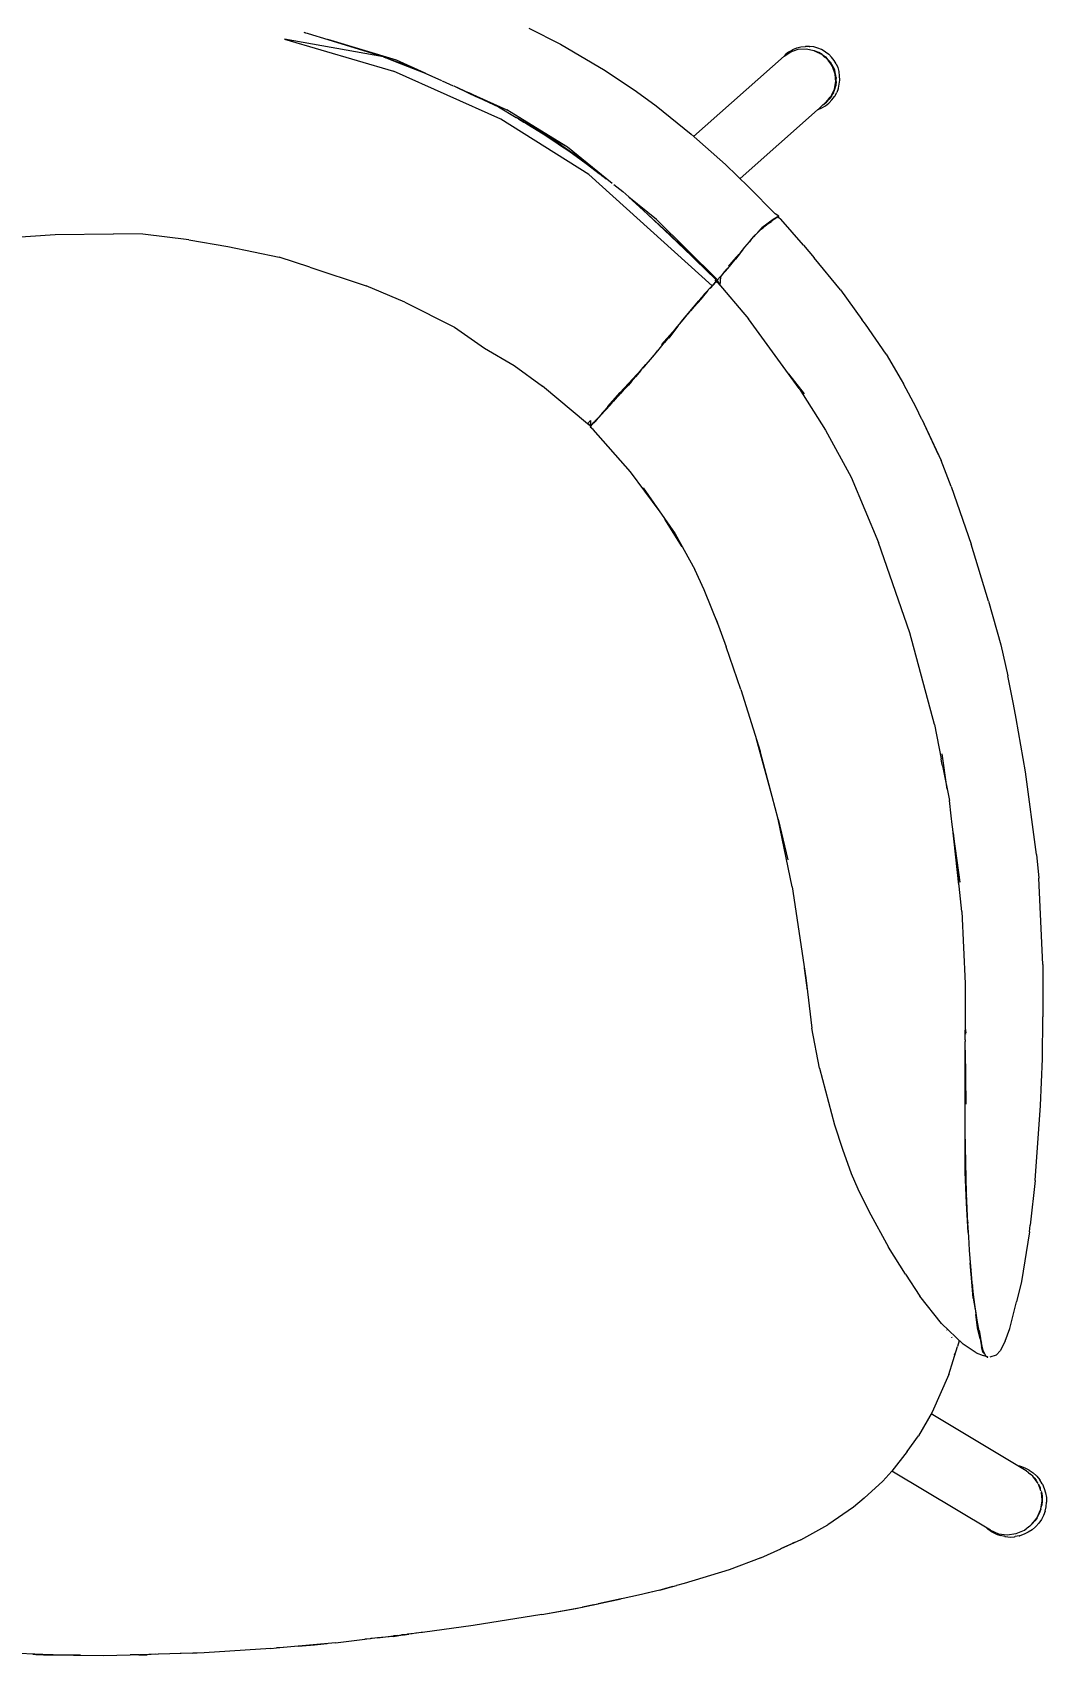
# Model space of a CAD drawing. Header units: millimetres. Extents: x 7998 to 72132, y -12523 to 5591.
# Drawn here: x 64991.9 to 65028.5, y -9556.4 to -9497.7 of the extents above; entities that cross this region are included whole.
import ezdxf
from ezdxf import colors
from ezdxf.entities.mleader import LeaderData, LeaderLine
from ezdxf.math import Vec2, Vec3

# ---------------------------------------------------------------- set-up
doc = ezdxf.new("R2010")
doc.units = ezdxf.units.MM
doc.layers.add('Xray_Furniture Temporary', color=23, linetype='Continuous', lineweight=15)
doc.layers.add('Xray_Text', color=253, linetype='Continuous', lineweight=20)
doc.styles.get("Standard").update_dxf_attribs({"font": 'arial.ttf'})

msp = doc.modelspace()

# ---------------------------------------------------------------- linework, layer by layer
at = {"layer": 'Xray_Furniture Temporary', "lineweight": 0}
for p, q in [((65009.829, -9497.555), (65010.966, -9498.133)), ((65000.994, -9497.947), (65004.935, -9499.11)), ((65004.568, -9498.59), (65000.994, -9497.947)), ((65001.72, -9497.721), (65001.699, -9497.715)), ((65001.746, -9497.725), (65001.72, -9497.721)), ((65001.746, -9497.725), (65001.806, -9497.739)), ((65001.806, -9497.739), (65001.848, -9497.75)), ((65001.848, -9497.75), (65002.554, -9497.969)), ((65005.044, -9498.71), (65002.554, -9497.969)), ((65002.554, -9497.969), (65004.313, -9498.508)), ((65010.966, -9498.133), (65012.588, -9499.085)), ((65003.877, -9498.363), (65004.313, -9498.508)), ((65004.315, -9498.499), (65004.137, -9498.44)), ((65004.313, -9498.508), (65004.375, -9498.531)), ((65004.519, -9498.574), (65004.315, -9498.499)), ((65004.519, -9498.574), (65004.375, -9498.531)), ((65004.568, -9498.59), (65004.531, -9498.579)), ((65004.568, -9498.59), (65004.65, -9498.623)), ((65005.214, -9498.83), (65004.65, -9498.623)), ((65004.693, -9498.638), (65004.992, -9498.758)), ((65004.992, -9498.758), (65005.211, -9498.838)), ((65006.077, -9499.177), (65005.044, -9498.71)), ((65019.052, -9498.561), (65015.781, -9501.471)), ((65019.052, -9498.561), (65019.291, -9498.404)), ((65019.098, -9498.512), (65019.052, -9498.561)), ((65019.215, -9498.42), (65019.098, -9498.512)), ((65019.231, -9498.41), (65019.215, -9498.42)), ((65019.231, -9498.41), (65019.36, -9498.334)), ((65019.291, -9498.404), (65019.564, -9498.316)), ((65019.498, -9498.277), (65019.36, -9498.334)), ((65019.498, -9498.277), (65019.518, -9498.27)), ((65019.518, -9498.27), (65019.662, -9498.231)), ((65019.564, -9498.316), (65019.853, -9498.302)), ((65019.662, -9498.231), (65019.81, -9498.212)), ((65019.81, -9498.212), (65019.831, -9498.212)), ((65019.96, -9498.213), (65019.831, -9498.212)), ((65019.853, -9498.302), (65020.138, -9498.363)), ((65019.96, -9498.213), (65019.979, -9498.213)), ((65020.127, -9498.233), (65019.979, -9498.213)), ((65020.271, -9498.272), (65020.127, -9498.233)), ((65020.138, -9498.363), (65020.172, -9498.38)), ((65020.179, -9498.382), (65020.172, -9498.38)), ((65020.311, -9498.437), (65020.179, -9498.382)), ((65020.179, -9498.382), (65020.401, -9498.495)), ((65020.311, -9498.437), (65020.252, -9498.42)), ((65020.409, -9498.33), (65020.271, -9498.272)), ((65020.306, -9498.447), (65020.311, -9498.437)), ((65020.434, -9498.508), (65020.311, -9498.437)), ((65020.311, -9498.437), (65020.362, -9498.476)), ((65020.401, -9498.495), (65020.416, -9498.508)), ((65020.539, -9498.405), (65020.409, -9498.33)), ((65020.43, -9498.515), (65020.416, -9498.508)), ((65020.43, -9498.515), (65020.434, -9498.508)), ((65020.467, -9498.548), (65020.43, -9498.515)), ((65020.434, -9498.508), (65020.548, -9498.595)), ((65020.482, -9498.566), (65020.467, -9498.548)), ((65020.548, -9498.595), (65020.467, -9498.548)), ((65020.482, -9498.566), (65020.537, -9498.608)), ((65020.548, -9498.595), (65020.537, -9498.608)), ((65020.537, -9498.608), (65020.594, -9498.663)), ((65020.645, -9498.701), (65020.537, -9498.608)), ((65020.539, -9498.405), (65020.547, -9498.41)), ((65020.547, -9498.41), (65020.664, -9498.5)), ((65020.65, -9498.696), (65020.548, -9498.595)), ((65020.548, -9498.595), (65020.606, -9498.668)), ((65020.594, -9498.663), (65020.623, -9498.689)), ((65020.623, -9498.689), (65020.629, -9498.699)), ((65020.638, -9498.707), (65020.725, -9498.818)), ((65020.638, -9498.707), (65020.788, -9498.931)), ((65020.65, -9498.696), (65020.645, -9498.701)), ((65020.725, -9498.818), (65020.645, -9498.701)), ((65020.739, -9498.809), (65020.65, -9498.696)), ((65020.769, -9498.603), (65020.664, -9498.5)), ((65020.739, -9498.809), (65020.673, -9498.743)), ((65020.86, -9498.719), (65020.769, -9498.603)), ((65020.935, -9498.846), (65020.86, -9498.719)), ((65008.817, -9500.848), (65004.935, -9499.11)), ((65005.211, -9498.838), (65006.074, -9499.185)), ((65006.077, -9499.177), (65005.214, -9498.83)), ((65006.074, -9499.185), (65006.671, -9499.445)), ((65006.105, -9499.189), (65006.077, -9499.177)), ((65006.105, -9499.189), (65006.671, -9499.445)), ((65012.588, -9499.085), (65013.714, -9499.845)), ((65020.725, -9498.818), (65020.739, -9498.809)), ((65020.725, -9498.818), (65020.788, -9498.931)), ((65020.805, -9498.936), (65020.725, -9498.818)), ((65020.812, -9498.932), (65020.739, -9498.809)), ((65020.739, -9498.809), (65020.777, -9498.895)), ((65020.788, -9498.931), (65020.886, -9499.206)), ((65020.788, -9498.931), (65020.797, -9498.94)), ((65020.797, -9498.94), (65020.853, -9499.069)), ((65020.805, -9498.936), (65020.812, -9498.932)), ((65020.902, -9499.202), (65020.805, -9498.936)), ((65020.812, -9498.932), (65020.869, -9499.063)), ((65020.869, -9499.063), (65020.822, -9498.982)), ((65020.869, -9499.063), (65020.853, -9499.069)), ((65020.853, -9499.069), (65020.893, -9499.204)), ((65020.909, -9499.201), (65020.869, -9499.063)), ((65020.869, -9499.063), (65020.884, -9499.155)), ((65020.886, -9499.206), (65020.886, -9499.214)), ((65020.886, -9499.214), (65020.911, -9499.495)), ((65020.893, -9499.204), (65020.914, -9499.342)), ((65020.909, -9499.201), (65020.902, -9499.202)), ((65020.914, -9499.342), (65020.902, -9499.202)), ((65020.931, -9499.341), (65020.906, -9499.252)), ((65020.931, -9499.341), (65020.909, -9499.201)), ((65020.914, -9499.342), (65020.931, -9499.341)), ((65020.914, -9499.342), (65020.917, -9499.482)), ((65020.926, -9499.483), (65020.914, -9499.342)), ((65020.931, -9499.341), (65020.922, -9499.434)), ((65020.934, -9499.483), (65020.931, -9499.341)), ((65020.935, -9498.846), (65020.994, -9498.981)), ((65020.994, -9498.981), (65021.035, -9499.122)), ((65021.038, -9499.133), (65021.035, -9499.122)), ((65021.061, -9499.282), (65021.038, -9499.133)), ((65021.065, -9499.431), (65021.061, -9499.282)), ((65006.693, -9499.455), (65007.094, -9499.636)), ((65007.111, -9499.644), (65007.682, -9499.912)), ((65007.111, -9499.644), (65007.654, -9499.889)), ((65007.685, -9499.904), (65007.654, -9499.889)), ((65007.682, -9499.912), (65007.706, -9499.924)), ((65007.685, -9499.904), (65009.026, -9500.509)), ((65007.988, -9500.056), (65007.685, -9499.904)), ((65007.706, -9499.924), (65007.988, -9500.056)), ((65013.714, -9499.845), (65014.425, -9500.368)), ((65020.859, -9499.777), (65020.754, -9500.005)), ((65020.821, -9499.884), (65020.754, -9500.005)), ((65020.762, -9500.01), (65020.821, -9499.884)), ((65020.768, -9500.014), (65020.836, -9499.892)), ((65020.836, -9499.892), (65020.782, -9499.966)), ((65020.821, -9499.884), (65020.879, -9499.758)), ((65020.859, -9499.777), (65020.821, -9499.884)), ((65020.821, -9499.884), (65020.836, -9499.892)), ((65020.836, -9499.892), (65020.887, -9499.761)), ((65020.836, -9499.892), (65020.858, -9499.803)), ((65020.864, -9499.77), (65020.859, -9499.777)), ((65020.911, -9499.495), (65020.864, -9499.77)), ((65020.903, -9499.621), (65020.879, -9499.718)), ((65020.879, -9499.758), (65020.903, -9499.621)), ((65020.887, -9499.761), (65020.879, -9499.758)), ((65020.883, -9500.014), (65020.955, -9499.883)), ((65020.887, -9499.761), (65020.92, -9499.624)), ((65020.92, -9499.624), (65020.888, -9499.709)), ((65020.917, -9499.482), (65020.903, -9499.621)), ((65020.903, -9499.621), (65020.926, -9499.483)), ((65020.92, -9499.624), (65020.903, -9499.621)), ((65020.92, -9499.624), (65020.918, -9499.531)), ((65020.934, -9499.483), (65020.92, -9499.624)), ((65020.926, -9499.483), (65020.934, -9499.483)), ((65021.009, -9499.743), (65020.955, -9499.883)), ((65021.009, -9499.743), (65021.015, -9499.723)), ((65021.015, -9499.723), (65021.049, -9499.579)), ((65021.049, -9499.579), (65021.065, -9499.431)), ((65008.005, -9500.064), (65008.725, -9500.402)), ((65008.725, -9500.402), (65009.366, -9500.79)), ((65011.217, -9501.856), (65009.026, -9500.509)), ((65014.425, -9500.368), (65015.691, -9501.392)), ((65020.26, -9500.504), (65017.461, -9502.994)), ((65020.268, -9500.502), (65020.26, -9500.504)), ((65020.467, -9500.32), (65020.268, -9500.502)), ((65020.405, -9500.444), (65020.268, -9500.502)), ((65020.405, -9500.444), (65020.418, -9500.438)), ((65020.418, -9500.438), (65020.547, -9500.363)), ((65020.467, -9500.32), (65020.479, -9500.313)), ((65020.479, -9500.313), (65020.471, -9500.316)), ((65020.478, -9500.31), (65020.479, -9500.313)), ((65020.479, -9500.313), (65020.589, -9500.227)), ((65020.548, -9500.247), (65020.479, -9500.313)), ((65020.479, -9500.313), (65020.511, -9500.281)), ((65020.547, -9500.363), (65020.665, -9500.27)), ((65020.568, -9500.233), (65020.548, -9500.247)), ((65020.568, -9500.233), (65020.584, -9500.221)), ((65020.584, -9500.221), (65020.615, -9500.183)), ((65020.589, -9500.227), (65020.584, -9500.221)), ((65020.589, -9500.227), (65020.686, -9500.127)), ((65020.686, -9500.127), (65020.615, -9500.183)), ((65020.615, -9500.183), (65020.629, -9500.161)), ((65020.629, -9500.161), (65020.673, -9500.115)), ((65020.665, -9500.27), (65020.679, -9500.259)), ((65020.673, -9500.115), (65020.719, -9500.053)), ((65020.686, -9500.127), (65020.673, -9500.115)), ((65020.679, -9500.259), (65020.783, -9500.151)), ((65020.768, -9500.014), (65020.686, -9500.127)), ((65020.686, -9500.127), (65020.731, -9500.047)), ((65020.736, -9500.034), (65020.719, -9500.053)), ((65020.719, -9500.053), (65020.731, -9500.047)), ((65020.731, -9500.047), (65020.736, -9500.034)), ((65020.741, -9500.023), (65020.736, -9500.034)), ((65020.746, -9500.022), (65020.741, -9500.023)), ((65020.754, -9500.005), (65020.746, -9500.022)), ((65020.746, -9500.022), (65020.762, -9500.01)), ((65020.762, -9500.01), (65020.768, -9500.014)), ((65020.783, -9500.151), (65020.871, -9500.031)), ((65020.871, -9500.031), (65020.883, -9500.014)), ((65011.996, -9502.843), (65008.817, -9500.848)), ((65011.217, -9501.856), (65009.366, -9500.79)), ((65009.448, -9500.838), (65009.644, -9500.958)), ((65009.644, -9500.958), (65009.746, -9501.016)), ((65009.746, -9501.016), (65010.337, -9501.377)), ((65010.341, -9501.37), (65009.82, -9501.052)), ((65010.337, -9501.377), (65010.888, -9501.736)), ((65010.893, -9501.728), (65010.341, -9501.37)), ((65016.931, -9502.484), (65015.691, -9501.392)), ((65010.888, -9501.736), (65010.973, -9501.794)), ((65011.41, -9502.086), (65010.893, -9501.728)), ((65010.973, -9501.794), (65011.107, -9501.882)), ((65011.107, -9501.882), (65011.194, -9501.947)), ((65011.194, -9501.947), (65011.405, -9502.093)), ((65012.842, -9503.177), (65011.217, -9501.856)), ((65012.366, -9502.804), (65011.217, -9501.856)), ((65011.405, -9502.093), (65011.894, -9502.451)), ((65011.899, -9502.444), (65011.41, -9502.086)), ((65011.894, -9502.451), (65012.361, -9502.811)), ((65011.894, -9502.451), (65012.366, -9502.804)), ((65012.366, -9502.804), (65011.899, -9502.444)), ((65016.451, -9506.872), (65011.996, -9502.843)), ((65012.361, -9502.811), (65012.473, -9502.902)), ((65012.475, -9502.893), (65012.366, -9502.804)), ((65017.78, -9503.301), (65016.931, -9502.484)), ((65012.616, -9503.008), (65012.483, -9502.899)), ((65012.483, -9502.899), (65012.62, -9503.003)), ((65012.892, -9503.21), (65013.221, -9503.46)), ((65013.437, -9503.661), (65013.221, -9503.46)), ((65018.73, -9504.266), (65017.78, -9503.301)), ((65014.445, -9504.481), (65013.443, -9503.666)), ((65013.965, -9504.152), (65013.443, -9503.666)), ((65014.122, -9504.291), (65013.965, -9504.152)), ((65014.543, -9504.674), (65014.122, -9504.291)), ((65014.338, -9504.499), (65014.122, -9504.291)), ((65014.338, -9504.499), (65014.537, -9504.681)), ((65016.636, -9506.649), (65014.445, -9504.481)), ((65018.659, -9504.47), (65018.249, -9504.778)), ((65018.472, -9504.618), (65018.411, -9504.664)), ((65018.417, -9504.671), (65018.478, -9504.625)), ((65018.53, -9504.576), (65018.472, -9504.618)), ((65018.478, -9504.625), (65018.536, -9504.583)), ((65018.585, -9504.538), (65018.53, -9504.576)), ((65018.536, -9504.583), (65018.591, -9504.545)), ((65018.637, -9504.505), (65018.585, -9504.538)), ((65018.591, -9504.545), (65018.599, -9504.54)), ((65018.599, -9504.54), (65018.627, -9504.519)), ((65018.683, -9504.475), (65018.627, -9504.519)), ((65018.683, -9504.475), (65018.637, -9504.505)), ((65018.867, -9504.357), (65018.659, -9504.47)), ((65018.724, -9504.451), (65018.683, -9504.475)), ((65018.759, -9504.432), (65018.724, -9504.451)), ((65018.867, -9504.357), (65018.73, -9504.266)), ((65018.784, -9504.419), (65018.759, -9504.432)), ((65018.84, -9504.384), (65018.784, -9504.419)), ((65018.848, -9504.392), (65018.867, -9504.357)), ((65018.848, -9504.392), (65018.931, -9504.467)), ((65019.755, -9505.401), (65018.931, -9504.467)), ((64991.094, -9505.129), (64992.696, -9505.014)), ((64992.696, -9505.014), (64994.805, -9504.999)), ((64995.864, -9505.011), (64994.805, -9504.999)), ((64997.526, -9505.214), (64995.864, -9505.011)), ((64997.526, -9505.214), (64998.942, -9505.448)), ((65014.537, -9504.681), (65014.947, -9505.066)), ((65014.953, -9505.059), (65014.543, -9504.674)), ((65015.716, -9505.806), (65014.947, -9505.066)), ((65015.35, -9505.445), (65014.953, -9505.059)), ((65017.873, -9505.176), (65017.797, -9505.277)), ((65017.797, -9505.277), (65017.875, -9505.186)), ((65017.941, -9505.093), (65017.873, -9505.176)), ((65017.945, -9505.097), (65017.873, -9505.176)), ((65018.017, -9505.02), (65017.941, -9505.093)), ((65018.017, -9505.02), (65017.945, -9505.097)), ((65017.951, -9505.103), (65018.023, -9505.026)), ((65018.023, -9505.026), (65018.093, -9504.956)), ((65018.155, -9504.883), (65018.087, -9504.949)), ((65018.093, -9504.956), (65018.161, -9504.89)), ((65018.249, -9504.778), (65018.155, -9504.883)), ((65018.221, -9504.823), (65018.155, -9504.883)), ((65018.161, -9504.89), (65018.227, -9504.829)), ((65018.285, -9504.766), (65018.221, -9504.823)), ((65018.227, -9504.829), (65018.291, -9504.773)), ((65018.348, -9504.714), (65018.285, -9504.766)), ((65018.291, -9504.773), (65018.354, -9504.72)), ((65018.411, -9504.664), (65018.348, -9504.714)), ((65018.354, -9504.72), (65018.417, -9504.671)), ((64998.942, -9505.448), (65000.801, -9505.839)), ((65015.716, -9505.806), (65015.35, -9505.445)), ((65015.85, -9505.938), (65015.716, -9505.806)), ((65017.368, -9505.793), (65017.203, -9505.975)), ((65017.368, -9505.793), (65017.285, -9505.898)), ((65017.459, -9505.692), (65017.291, -9505.905)), ((65017.408, -9505.742), (65017.368, -9505.793)), ((65017.408, -9505.742), (65017.413, -9505.736)), ((65017.545, -9505.584), (65017.413, -9505.736)), ((65017.459, -9505.692), (65017.545, -9505.584)), ((65017.545, -9505.584), (65017.63, -9505.477)), ((65017.63, -9505.477), (65017.715, -9505.374)), ((65017.715, -9505.374), (65017.797, -9505.277)), ((65019.755, -9505.401), (65020.139, -9505.857)), ((65001.905, -9506.195), (65000.801, -9505.839)), ((65001.905, -9506.195), (65003.942, -9506.879)), ((65016.579, -9506.641), (65015.85, -9505.938)), ((65016.843, -9506.45), (65016.891, -9506.394)), ((65016.852, -9506.427), (65016.997, -9506.255)), ((65016.891, -9506.394), (65016.944, -9506.332)), ((65016.944, -9506.332), (65017.003, -9506.262)), ((65017.061, -9506.178), (65016.997, -9506.255)), ((65017.003, -9506.262), (65017.067, -9506.185)), ((65017.2, -9505.978), (65017.046, -9506.153)), ((65017.13, -9506.093), (65017.061, -9506.178)), ((65017.067, -9506.185), (65017.136, -9506.099)), ((65017.136, -9506.099), (65017.204, -9506.015)), ((65017.197, -9506.009), (65017.204, -9506.015)), ((65017.2, -9505.978), (65017.212, -9505.99)), ((65017.206, -9505.999), (65017.201, -9506.004)), ((65017.201, -9506.004), (65017.207, -9506.01)), ((65017.203, -9505.975), (65017.212, -9505.99)), ((65017.212, -9505.99), (65017.206, -9505.999)), ((65017.207, -9506.01), (65017.211, -9506.014)), ((65017.211, -9506.005), (65017.222, -9506)), ((65017.285, -9505.898), (65017.212, -9505.99)), ((65017.212, -9505.99), (65017.218, -9505.996)), ((65017.218, -9505.996), (65017.225, -9505.996)), ((65017.225, -9505.996), (65017.291, -9505.905)), ((65021.088, -9507.014), (65020.139, -9505.857)), ((65005.338, -9507.463), (65003.942, -9506.879)), ((65016.451, -9506.872), (65016.168, -9507.181)), ((65016.379, -9506.966), (65016.371, -9506.959)), ((65016.379, -9506.966), (65016.502, -9506.844)), ((65016.566, -9506.736), (65016.451, -9506.872)), ((65016.502, -9506.844), (65016.578, -9506.756)), ((65016.562, -9506.678), (65016.575, -9506.697)), ((65016.578, -9506.68), (65016.562, -9506.678)), ((65016.57, -9506.736), (65016.566, -9506.736)), ((65016.57, -9506.736), (65016.574, -9506.733)), ((65016.578, -9506.756), (65016.57, -9506.736)), ((65016.574, -9506.733), (65016.598, -9506.74)), ((65016.575, -9506.697), (65016.578, -9506.68)), ((65016.575, -9506.697), (65016.577, -9506.728)), ((65016.622, -9506.715), (65016.577, -9506.728)), ((65016.578, -9506.68), (65016.579, -9506.641)), ((65016.598, -9506.74), (65016.578, -9506.756)), ((65016.622, -9506.715), (65016.598, -9506.74)), ((65016.636, -9506.649), (65016.609, -9506.684)), ((65016.609, -9506.684), (65016.639, -9506.653)), ((65016.613, -9506.688), (65016.627, -9506.678)), ((65016.723, -9506.833), (65016.613, -9506.688)), ((65016.622, -9506.715), (65017.77, -9508.069)), ((65016.627, -9506.678), (65016.723, -9506.833)), ((65016.639, -9506.653), (65016.636, -9506.649)), ((65016.639, -9506.653), (65016.852, -9506.427)), ((65016.743, -9506.857), (65016.77, -9506.548)), ((65016.77, -9506.548), (65016.843, -9506.45)), ((65005.338, -9507.463), (65007.132, -9508.369)), ((65015.326, -9508.181), (65015.969, -9507.412)), ((65016.054, -9507.358), (65015.667, -9507.782)), ((65015.818, -9507.604), (65016.053, -9507.328)), ((65016.046, -9507.322), (65015.969, -9507.412)), ((65016.101, -9507.255), (65016.046, -9507.322)), ((65016.053, -9507.328), (65016.149, -9507.216)), ((65016.054, -9507.358), (65016.304, -9507.042)), ((65016.054, -9507.358), (65016.232, -9507.122)), ((65016.142, -9507.21), (65016.101, -9507.255)), ((65016.168, -9507.181), (65016.142, -9507.21)), ((65016.149, -9507.216), (65016.232, -9507.122)), ((65016.232, -9507.122), (65016.304, -9507.042)), ((65021.088, -9507.014), (65021.866, -9508.09)), ((65015.262, -9508.273), (65015.405, -9508.1)), ((65015.405, -9508.1), (65015.547, -9507.928)), ((65015.547, -9507.928), (65015.593, -9507.873)), ((65015.593, -9507.873), (65015.667, -9507.782)), ((65015.805, -9507.62), (65015.667, -9507.782)), ((65015.805, -9507.62), (65015.818, -9507.604)), ((65019.603, -9510.593), (65017.77, -9508.069)), ((65021.997, -9508.265), (65021.866, -9508.09)), ((65007.132, -9508.369), (65008.216, -9509.125)), ((65014.978, -9508.605), (65014.599, -9509.07)), ((65014.624, -9508.999), (65015.114, -9508.438)), ((65014.624, -9508.999), (65014.978, -9508.605)), ((65014.984, -9508.612), (65014.73, -9508.924)), ((65015.216, -9508.336), (65014.884, -9508.762)), ((65015.114, -9508.438), (65014.978, -9508.605)), ((65014.984, -9508.612), (65015.121, -9508.445)), ((65015.12, -9508.428), (65015.114, -9508.438)), ((65015.256, -9508.267), (65015.12, -9508.428)), ((65015.121, -9508.445), (65015.216, -9508.336)), ((65015.216, -9508.336), (65015.262, -9508.273)), ((65015.326, -9508.181), (65015.256, -9508.267)), ((65022.74, -9509.348), (65021.997, -9508.265)), ((65008.216, -9509.125), (65009.289, -9509.758)), ((65014.474, -9509.223), (65014.344, -9509.38)), ((65014.367, -9509.367), (65014.48, -9509.229)), ((65014.57, -9509.106), (65014.474, -9509.223)), ((65014.48, -9509.229), (65014.534, -9509.163)), ((65014.534, -9509.163), (65014.73, -9508.924)), ((65014.598, -9509.076), (65014.57, -9509.106)), ((65014.599, -9509.07), (65014.598, -9509.076)), ((65022.74, -9509.348), (65023.284, -9510.273)), ((65009.289, -9509.758), (65010.322, -9510.504)), ((65013.879, -9509.914), (65013.131, -9510.735)), ((65013.874, -9509.93), (65013.867, -9509.937)), ((65013.895, -9509.906), (65013.874, -9509.93)), ((65013.879, -9509.914), (65014.057, -9509.718)), ((65013.925, -9509.872), (65013.879, -9509.914)), ((65013.925, -9509.872), (65013.895, -9509.906)), ((65013.914, -9509.893), (65013.895, -9509.906)), ((65014.057, -9509.718), (65013.947, -9509.851)), ((65014.206, -9509.544), (65014.057, -9509.718)), ((65014.344, -9509.38), (65014.206, -9509.544)), ((65014.304, -9509.441), (65014.206, -9509.544)), ((65014.304, -9509.441), (65014.35, -9509.386)), ((65014.35, -9509.386), (65014.367, -9509.367)), ((65011.942, -9511.872), (65010.322, -9510.504)), ((65013.527, -9510.325), (65013.33, -9510.545)), ((65013.337, -9510.551), (65013.533, -9510.331)), ((65013.424, -9510.462), (65013.337, -9510.551)), ((65013.533, -9510.331), (65013.424, -9510.462)), ((65013.717, -9510.11), (65013.527, -9510.325)), ((65013.533, -9510.331), (65013.676, -9510.169)), ((65013.867, -9509.937), (65013.676, -9510.169)), ((65013.867, -9509.937), (65013.717, -9510.11)), ((65013.82, -9509.979), (65013.867, -9509.937)), ((65019.21, -9510.053), (65019.773, -9510.78)), ((65023.284, -9510.273), (65023.371, -9510.425)), ((65023.832, -9511.27), (65023.371, -9510.425)), ((65012.684, -9511.244), (65013.131, -9510.735)), ((65012.684, -9511.244), (65012.828, -9511.095)), ((65012.756, -9511.181), (65013.131, -9510.735)), ((65012.864, -9511.071), (65012.756, -9511.181)), ((65012.763, -9511.187), (65012.864, -9511.071)), ((65012.908, -9511.013), (65012.828, -9511.095)), ((65012.907, -9511.031), (65012.864, -9511.071)), ((65012.914, -9511.02), (65012.907, -9511.031)), ((65012.908, -9511.013), (65012.94, -9510.978)), ((65012.914, -9511.02), (65012.942, -9510.991)), ((65013.133, -9510.764), (65012.94, -9510.978)), ((65012.94, -9510.978), (65013.05, -9510.87)), ((65012.942, -9510.991), (65012.946, -9510.984)), ((65012.946, -9510.984), (65013.05, -9510.87)), ((65013.05, -9510.87), (65013.086, -9510.834)), ((65013.086, -9510.834), (65013.139, -9510.77)), ((65013.33, -9510.545), (65013.133, -9510.764)), ((65013.139, -9510.77), (65013.337, -9510.551)), ((65019.603, -9510.593), (65020.554, -9512.092)), ((65012.313, -9511.665), (65012.213, -9511.773)), ((65012.313, -9511.665), (65012.22, -9511.779)), ((65012.22, -9511.779), (65012.32, -9511.671)), ((65012.357, -9511.62), (65012.313, -9511.665)), ((65012.32, -9511.671), (65012.365, -9511.626)), ((65012.438, -9511.53), (65012.357, -9511.62)), ((65012.365, -9511.626), (65012.444, -9511.536)), ((65012.46, -9511.499), (65012.438, -9511.53)), ((65012.444, -9511.536), (65012.594, -9511.372)), ((65012.46, -9511.499), (65012.507, -9511.445)), ((65012.536, -9511.414), (65012.507, -9511.445)), ((65012.536, -9511.414), (65012.675, -9511.254)), ((65012.587, -9511.366), (65012.536, -9511.414)), ((65012.69, -9511.251), (65012.587, -9511.366)), ((65012.594, -9511.372), (65012.763, -9511.187)), ((65012.675, -9511.254), (65012.684, -9511.244)), ((65012.729, -9511.211), (65012.69, -9511.251)), ((65012.756, -9511.181), (65012.729, -9511.211)), ((65024.025, -9511.688), (65023.832, -9511.27)), ((65024.025, -9511.688), (65024.033, -9511.703)), ((65011.942, -9511.872), (65012.055, -9511.744)), ((65012.042, -9511.938), (65011.942, -9511.872)), ((65012.055, -9511.744), (65012.042, -9511.938)), ((65012.057, -9511.922), (65012.042, -9511.938)), ((65012.042, -9511.938), (65012.061, -9511.934)), ((65012.067, -9511.948), (65012.047, -9511.983)), ((65012.154, -9512.067), (65012.047, -9511.983)), ((65012.079, -9511.908), (65012.057, -9511.922)), ((65012.057, -9511.922), (65012.061, -9511.934)), ((65012.061, -9511.934), (65012.079, -9511.908)), ((65012.086, -9511.914), (65012.061, -9511.934)), ((65012.067, -9511.94), (65012.094, -9511.913)), ((65012.067, -9511.948), (65012.094, -9511.913)), ((65012.086, -9511.914), (65012.067, -9511.94)), ((65012.067, -9511.94), (65012.067, -9511.948)), ((65012.071, -9511.953), (65012.164, -9511.836)), ((65012.079, -9511.908), (65012.107, -9511.876)), ((65012.087, -9511.907), (65012.086, -9511.914)), ((65012.13, -9511.862), (65012.087, -9511.907)), ((65012.094, -9511.913), (65012.119, -9511.893)), ((65012.181, -9511.804), (65012.107, -9511.876)), ((65012.119, -9511.893), (65012.145, -9511.86)), ((65012.133, -9511.859), (65012.13, -9511.862)), ((65012.138, -9511.854), (65012.133, -9511.859)), ((65012.181, -9511.804), (65012.138, -9511.854)), ((65012.145, -9511.86), (65012.149, -9511.855)), ((65013.503, -9513.599), (65012.154, -9512.067)), ((65012.22, -9511.779), (65012.164, -9511.836)), ((65012.164, -9511.836), (65012.193, -9511.814)), ((65012.193, -9511.814), (65012.22, -9511.779)), ((65020.554, -9512.092), (65021.473, -9513.792)), ((65024.033, -9511.703), (65024.623, -9512.978)), ((65024.033, -9511.703), (65024.729, -9513.191)), ((65025.093, -9514.133), (65024.729, -9513.191)), ((65014.532, -9515.005), (65013.503, -9513.599)), ((65021.473, -9513.792), (65022.462, -9516.164)), ((65013.961, -9514.178), (65015.115, -9515.85)), ((65025.093, -9514.133), (65025.81, -9516.214)), ((65015.373, -9516.322), (65014.744, -9515.312)), ((65015.115, -9515.85), (65015.822, -9517.14)), ((65023.603, -9519.422), (65022.462, -9516.164)), ((65026.446, -9518.287), (65025.81, -9516.214)), ((65016.163, -9517.875), (65015.822, -9517.14)), ((65016.692, -9519.18), (65016.163, -9517.875)), ((65026.446, -9518.287), (65026.893, -9519.861)), ((65016.594, -9518.94), (65016.96, -9519.931)), ((65024.484, -9522.743), (65023.603, -9519.422)), ((65026.893, -9519.861), (65027.143, -9520.987)), ((65017.489, -9521.478), (65016.96, -9519.931)), ((65027.345, -9522.005), (65027.143, -9520.987)), ((65017.489, -9521.478), (65018.185, -9523.712)), ((65027.441, -9522.527), (65027.345, -9522.005)), ((65024.484, -9522.743), (65024.729, -9523.982)), ((65027.775, -9524.455), (65027.441, -9522.527)), ((65018.655, -9525.484), (65018.049, -9523.276)), ((65018.836, -9526.166), (65018.185, -9523.712)), ((65024.761, -9524.137), (65024.729, -9523.982)), ((65024.947, -9525.085), (65024.766, -9523.806)), ((65024.78, -9524.242), (65024.761, -9524.137)), ((65024.78, -9524.242), (65025.028, -9525.498)), ((65028.179, -9527.451), (65027.775, -9524.455)), ((65025.093, -9526.048), (65025.028, -9525.498)), ((65018.836, -9526.166), (65019.19, -9527.643)), ((65019.348, -9528.616), (65018.836, -9526.166)), ((65025.127, -9526.357), (65025.093, -9526.048)), ((65025.423, -9528.444), (65025.127, -9526.357)), ((65025.256, -9527.44), (65025.138, -9526.437)), ((65025.373, -9528.541), (65025.138, -9526.437)), ((65025.264, -9527.439), (65025.171, -9526.666)), ((65025.475, -9529.504), (65025.256, -9527.44)), ((65025.342, -9528.189), (65025.264, -9527.439)), ((65028.179, -9527.451), (65028.263, -9528.303)), ((65019.348, -9528.616), (65019.841, -9531.903)), ((65025.373, -9528.541), (65025.342, -9528.189)), ((65028.403, -9531.423), (65028.263, -9528.303)), ((65025.475, -9529.504), (65025.595, -9532.109)), ((65019.895, -9532.357), (65019.789, -9531.56)), ((65028.403, -9531.423), (65028.409, -9533.32)), ((65019.841, -9531.903), (65020.058, -9533.727)), ((65025.595, -9532.109), (65025.595, -9533.722)), ((65028.39, -9534.836), (65028.409, -9533.32)), ((65020.33, -9535.18), (65020.058, -9533.727)), ((65025.597, -9533.734), (65025.595, -9533.792)), ((65025.595, -9534.147), (65025.597, -9533.993)), ((65025.597, -9533.734), (65025.621, -9533.892)), ((65025.621, -9533.951), (65025.597, -9533.804)), ((65025.597, -9533.993), (65025.597, -9533.804)), ((65025.595, -9534.147), (65025.595, -9534.209)), ((65025.598, -9534.354), (65025.595, -9534.209)), ((65025.596, -9534.524), (65025.598, -9534.354)), ((65025.596, -9534.524), (65025.623, -9536.476)), ((65025.597, -9535.701), (65025.596, -9534.524)), ((65020.33, -9535.18), (65020.874, -9537.222)), ((65028.325, -9536.523), (65028.39, -9534.836)), ((65025.595, -9536.26), (65025.597, -9535.701)), ((65025.597, -9536.286), (65025.595, -9536.26)), ((65025.599, -9536.868), (65025.597, -9536.286)), ((65025.602, -9537.447), (65025.599, -9536.868)), ((65028.133, -9539.24), (65028.325, -9536.523)), ((65020.874, -9537.222), (65021.166, -9538.105)), ((65025.609, -9538.021), (65025.602, -9537.447)), ((65025.602, -9537.858), (65025.602, -9537.447)), ((65021.166, -9538.105), (65021.481, -9538.984)), ((65025.594, -9538.932), (65025.602, -9537.858)), ((65025.609, -9538.021), (65025.602, -9537.858)), ((65025.619, -9538.591), (65025.609, -9538.021)), ((65025.633, -9539.155), (65025.619, -9538.591)), ((65021.481, -9538.984), (65021.723, -9539.54)), ((65025.643, -9540.053), (65025.594, -9538.932)), ((65025.652, -9539.694), (65025.633, -9539.155)), ((65025.643, -9539.711), (65025.633, -9539.155)), ((65028.133, -9539.24), (65027.952, -9540.853)), ((65021.723, -9539.54), (65022.11, -9540.348)), ((65025.685, -9540.693), (65025.643, -9539.711)), ((65025.646, -9539.782), (65025.653, -9539.743)), ((65025.651, -9539.701), (65025.652, -9539.694)), ((65025.652, -9539.71), (65025.651, -9539.701)), ((65025.673, -9540.252), (65025.652, -9539.71)), ((65022.11, -9540.348), (65022.827, -9541.652)), ((65025.704, -9541.125), (65025.643, -9540.053)), ((65025.698, -9540.777), (65025.673, -9540.252)), ((65025.685, -9540.693), (65025.69, -9540.778)), ((65025.704, -9541.125), (65025.69, -9540.778)), ((65025.726, -9541.281), (65025.698, -9540.777)), ((65027.92, -9541.093), (65027.952, -9540.853)), ((65025.704, -9541.125), (65025.717, -9541.282)), ((65025.717, -9541.282), (65025.748, -9541.761)), ((65025.757, -9541.761), (65025.726, -9541.281)), ((65027.92, -9541.093), (65027.634, -9542.891)), ((65023.444, -9542.628), (65022.827, -9541.652)), ((65025.748, -9541.761), (65025.781, -9542.212)), ((65025.79, -9542.211), (65025.757, -9541.761)), ((65025.789, -9542.365), (65025.781, -9542.212)), ((65025.781, -9542.212), (65025.805, -9542.497)), ((65025.825, -9542.63), (65025.79, -9542.211)), ((65023.444, -9542.628), (65023.954, -9543.428)), ((65025.805, -9542.497), (65025.789, -9542.365)), ((65025.805, -9542.497), (65025.803, -9542.505)), ((65025.892, -9543.36), (65025.803, -9542.505)), ((65025.812, -9542.47), (65025.805, -9542.497)), ((65025.891, -9543.492), (65025.814, -9542.611)), ((65025.856, -9542.946), (65025.825, -9542.63)), ((65025.851, -9542.96), (65025.856, -9542.946)), ((65025.863, -9543.013), (65025.856, -9542.946)), ((65025.863, -9543.013), (65025.858, -9543.034)), ((65025.901, -9543.359), (65025.863, -9543.013)), ((65025.892, -9543.36), (65025.964, -9543.904)), ((65025.941, -9543.673), (65025.901, -9543.359)), ((65027.634, -9542.891), (65027.458, -9543.634)), ((65024.747, -9544.409), (65023.954, -9543.428)), ((65025.891, -9543.492), (65025.964, -9543.904)), ((65025.98, -9543.954), (65025.941, -9543.673)), ((65025.964, -9543.904), (65025.971, -9543.955)), ((65025.971, -9543.955), (65025.988, -9544.087)), ((65026.019, -9544.204), (65025.98, -9543.954)), ((65027.211, -9544.598), (65027.458, -9543.634)), ((65025.525, -9545.154), (65024.747, -9544.409)), ((65026.05, -9544.565), (65025.988, -9544.087)), ((65025.988, -9544.087), (65026.01, -9544.206)), ((65026.01, -9544.206), (65026.048, -9544.426)), ((65026.057, -9544.425), (65026.019, -9544.204)), ((65026.048, -9544.426), (65026.083, -9544.618)), ((65026.142, -9544.972), (65026.05, -9544.565)), ((65026.092, -9544.617), (65026.057, -9544.425)), ((65024.949, -9544.643), (65024.937, -9544.638)), ((65024.937, -9544.645), (65024.945, -9544.65)), ((65025.122, -9544.917), (65025.111, -9544.912)), ((65025.112, -9544.909), (65025.123, -9544.914)), ((65025.385, -9545.04), (65025.326, -9545.238)), ((65025.374, -9545.034), (65025.385, -9545.04)), ((65025.375, -9545.031), (65025.385, -9545.04)), ((65025.385, -9545.04), (65025.415, -9545.049)), ((65025.993, -9545.468), (65025.525, -9545.154)), ((65026.083, -9544.618), (65026.116, -9544.783)), ((65026.102, -9544.664), (65026.092, -9544.617)), ((65026.102, -9544.664), (65026.153, -9544.937)), ((65026.116, -9544.783), (65026.145, -9544.922)), ((65026.142, -9544.972), (65026.195, -9545.25)), ((65026.145, -9544.922), (65026.153, -9544.937)), ((65026.153, -9544.937), (65026.171, -9545.038)), ((65026.171, -9545.038), (65026.192, -9545.12)), ((65026.249, -9545.388), (65026.192, -9545.12)), ((65027.044, -9545.056), (65026.863, -9545.395)), ((65027.044, -9545.056), (65027.211, -9544.598)), ((65025.006, -9546.261), (65025.326, -9545.238)), ((65025.213, -9545.55), (65025.233, -9545.482)), ((65025.993, -9545.468), (65026.254, -9545.565)), ((65026.195, -9545.25), (65026.192, -9545.255)), ((65026.243, -9545.448), (65026.192, -9545.255)), ((65026.223, -9545.266), (65026.195, -9545.25)), ((65026.221, -9545.291), (65026.229, -9545.296)), ((65026.309, -9545.516), (65026.243, -9545.448)), ((65026.353, -9545.609), (65026.249, -9545.388)), ((65026.353, -9545.609), (65026.254, -9545.565)), ((65026.393, -9545.627), (65026.353, -9545.609)), ((65026.393, -9545.627), (65026.398, -9545.618)), ((65026.393, -9545.627), (65026.415, -9545.624)), ((65026.415, -9545.624), (65026.403, -9545.612)), ((65026.419, -9545.613), (65026.403, -9545.612)), ((65026.415, -9545.624), (65026.419, -9545.613)), ((65026.504, -9545.618), (65026.735, -9545.545)), ((65026.735, -9545.545), (65026.863, -9545.395)), ((65025.006, -9546.261), (65024.409, -9547.617)), ((65024.409, -9547.617), (65023.908, -9548.477)), ((65027.802, -9549.744), (65024.371, -9547.682)), ((65023.502, -9549.039), (65023.908, -9548.477)), ((65023.502, -9549.039), (65022.948, -9549.753)), ((65022.948, -9549.753), (65022.618, -9550.115)), ((65026.515, -9551.893), (65022.95, -9549.751)), ((65027.579, -9549.567), (65027.467, -9549.543)), ((65027.579, -9549.567), (65027.594, -9549.571)), ((65027.594, -9549.571), (65027.751, -9549.627)), ((65027.751, -9549.627), (65027.898, -9549.703)), ((65027.886, -9549.81), (65027.802, -9549.744)), ((65027.886, -9549.81), (65027.951, -9549.855)), ((65027.898, -9549.703), (65027.916, -9549.713)), ((65027.916, -9549.713), (65028.051, -9549.809)), ((65027.951, -9549.855), (65027.931, -9549.845)), ((65027.951, -9549.855), (65027.948, -9549.859)), ((65027.985, -9549.887), (65027.951, -9549.855)), ((65027.951, -9549.855), (65027.963, -9549.87)), ((65028.051, -9549.809), (65028.173, -9549.922)), ((65022.618, -9550.115), (65021.945, -9550.736)), ((65028.05, -9549.939), (65027.985, -9549.887)), ((65028.238, -9550.194), (65028.05, -9549.939)), ((65028.09, -9549.993), (65028.163, -9550.081)), ((65028.163, -9550.081), (65028.137, -9550.057)), ((65028.16, -9550.083), (65028.163, -9550.081)), ((65028.163, -9550.081), (65028.205, -9550.149)), ((65028.163, -9550.081), (65028.176, -9550.11)), ((65028.173, -9549.922), (65028.19, -9549.938)), ((65028.19, -9549.938), (65028.295, -9550.067)), ((65028.248, -9550.22), (65028.309, -9550.356)), ((65028.34, -9550.46), (65028.248, -9550.22)), ((65028.309, -9550.356), (65028.285, -9550.316)), ((65028.383, -9550.208), (65028.295, -9550.067)), ((65028.309, -9550.356), (65028.302, -9550.359)), ((65028.34, -9550.46), (65028.309, -9550.356)), ((65028.309, -9550.356), (65028.316, -9550.398)), ((65028.383, -9550.208), (65028.393, -9550.228)), ((65028.393, -9550.228), (65028.46, -9550.379)), ((65028.46, -9550.379), (65028.508, -9550.537)), ((65021.945, -9550.736), (65021.558, -9551.052)), ((65028.334, -9551.131), (65028.385, -9550.821)), ((65028.334, -9551.131), (65028.369, -9550.979)), ((65028.369, -9550.979), (65028.349, -9551.035)), ((65028.354, -9550.507), (65028.352, -9550.491)), ((65028.354, -9550.507), (65028.38, -9550.663)), ((65028.384, -9550.807), (65028.354, -9550.507)), ((65028.369, -9550.979), (65028.358, -9550.977)), ((65028.38, -9550.663), (65028.364, -9550.61)), ((65028.369, -9550.979), (65028.368, -9550.917)), ((65028.385, -9550.821), (65028.369, -9550.979)), ((65028.37, -9550.664), (65028.38, -9550.663)), ((65028.38, -9550.663), (65028.375, -9550.716)), ((65028.38, -9550.663), (65028.384, -9550.807)), ((65028.385, -9550.811), (65028.384, -9550.807)), ((65028.385, -9550.811), (65028.385, -9550.821)), ((65028.508, -9550.537), (65028.534, -9550.701)), ((65028.522, -9551.043), (65028.539, -9550.881)), ((65028.534, -9550.701), (65028.54, -9550.868)), ((65028.54, -9550.868), (65028.539, -9550.881)), ((65021.558, -9551.052), (65020.639, -9551.69)), ((65028.001, -9551.688), (65028.198, -9551.437)), ((65028.03, -9551.65), (65028.115, -9551.556)), ((65028.115, -9551.556), (65028.08, -9551.587)), ((65028.115, -9551.556), (65028.108, -9551.551)), ((65028.198, -9551.437), (65028.115, -9551.556)), ((65028.115, -9551.556), (65028.138, -9551.513)), ((65028.203, -9551.43), (65028.206, -9551.425)), ((65028.206, -9551.425), (65028.334, -9551.131)), ((65028.279, -9551.284), (65028.206, -9551.425)), ((65028.279, -9551.284), (65028.246, -9551.333)), ((65028.354, -9551.502), (65028.261, -9551.637)), ((65028.269, -9551.279), (65028.279, -9551.284)), ((65028.334, -9551.131), (65028.279, -9551.284)), ((65028.279, -9551.284), (65028.293, -9551.225)), ((65028.43, -9551.357), (65028.354, -9551.502)), ((65028.486, -9551.203), (65028.43, -9551.357)), ((65028.486, -9551.203), (65028.522, -9551.043)), ((65019.652, -9552.237), (65020.639, -9551.69)), ((65026.356, -9551.797), (65026.401, -9551.839)), ((65026.413, -9551.849), (65026.401, -9551.839)), ((65026.548, -9551.945), (65026.413, -9551.849)), ((65026.515, -9551.893), (65026.807, -9552.015)), ((65026.696, -9552.021), (65026.548, -9551.945)), ((65026.714, -9552.029), (65026.696, -9552.021)), ((65026.714, -9552.029), (65026.871, -9552.085)), ((65026.807, -9552.015), (65027.123, -9552.055)), ((65027.033, -9552.12), (65026.871, -9552.085)), ((65027.033, -9552.12), (65027.057, -9552.123)), ((65027.057, -9552.123), (65027.222, -9552.136)), ((65027.123, -9552.055), (65027.442, -9552.011)), ((65027.222, -9552.136), (65027.388, -9552.126)), ((65027.388, -9552.126), (65027.411, -9552.122)), ((65027.551, -9552.094), (65027.411, -9552.122)), ((65027.442, -9552.011), (65027.741, -9551.886)), ((65027.551, -9552.094), (65027.572, -9552.09)), ((65027.729, -9552.038), (65027.572, -9552.09)), ((65027.879, -9551.966), (65027.729, -9552.038)), ((65027.741, -9551.886), (65027.846, -9551.805)), ((65027.888, -9551.778), (65027.846, -9551.805)), ((65027.888, -9551.778), (65027.872, -9551.786)), ((65028.017, -9551.874), (65027.879, -9551.966)), ((65027.886, -9551.775), (65027.888, -9551.778)), ((65027.932, -9551.74), (65027.888, -9551.778)), ((65027.888, -9551.778), (65027.902, -9551.763)), ((65027.932, -9551.74), (65028.001, -9551.688)), ((65028.144, -9551.765), (65028.017, -9551.874)), ((65028.144, -9551.765), (65028.151, -9551.758)), ((65028.151, -9551.758), (65028.261, -9551.637)), ((65018.209, -9552.891), (65018.938, -9552.566)), ((65018.934, -9552.555), (65019.35, -9552.368)), ((65019.652, -9552.237), (65018.938, -9552.566)), ((65019.421, -9552.337), (65019.35, -9552.368)), ((65017.072, -9553.317), (65015.443, -9553.817)), ((65018.209, -9552.891), (65017.072, -9553.317)), ((65015.026, -9553.929), (65014.557, -9554.058)), ((65014.557, -9554.058), (65014.936, -9553.947)), ((65014.767, -9553.989), (65014.874, -9553.965)), ((65014.936, -9553.947), (65015.026, -9553.929)), ((65015.026, -9553.929), (65015.157, -9553.89)), ((65015.443, -9553.817), (65015.157, -9553.89)), ((65011.522, -9554.716), (65013.157, -9554.372)), ((65012.215, -9554.581), (65012.334, -9554.553)), ((65013.157, -9554.372), (65012.334, -9554.553)), ((65013.236, -9554.356), (65013.157, -9554.372)), ((65013.788, -9554.239), (65013.236, -9554.356)), ((65014.557, -9554.058), (65013.788, -9554.239)), ((65014.557, -9554.058), (65014.093, -9554.161)), ((65010.292, -9554.941), (65007.806, -9555.339)), ((65010.292, -9554.941), (65011.765, -9554.678)), ((65010.292, -9554.941), (65011.522, -9554.716)), ((65012.169, -9554.589), (65011.765, -9554.678)), ((65012.169, -9554.589), (65012.215, -9554.581)), ((65004.357, -9555.782), (65004.932, -9555.713)), ((65004.923, -9555.729), (65004.357, -9555.782)), ((65004.923, -9555.729), (65005.268, -9555.678)), ((65005.063, -9555.699), (65004.932, -9555.713)), ((65005.063, -9555.699), (65005.223, -9555.678)), ((65005.396, -9555.659), (65005.223, -9555.678)), ((65005.223, -9555.678), (65005.268, -9555.678)), ((65005.287, -9555.678), (65005.268, -9555.678)), ((65005.287, -9555.678), (65005.333, -9555.671)), ((65005.333, -9555.671), (65005.49, -9555.655)), ((65005.396, -9555.659), (65005.333, -9555.671)), ((65005.396, -9555.659), (65005.443, -9555.652)), ((65005.562, -9555.639), (65005.443, -9555.652)), ((65005.562, -9555.639), (65005.49, -9555.655)), ((65005.606, -9555.633), (65005.562, -9555.639)), ((65005.739, -9555.618), (65005.606, -9555.633)), ((65005.757, -9555.615), (65005.739, -9555.618)), ((65005.932, -9555.595), (65005.757, -9555.615)), ((65005.937, -9555.594), (65005.932, -9555.595)), ((65005.977, -9555.589), (65005.937, -9555.594)), ((65007.806, -9555.339), (65005.977, -9555.589)), ((65000.498, -9556.165), (64998.092, -9556.324)), ((65000.498, -9556.165), (65000.701, -9556.148)), ((65000.727, -9556.146), (65000.701, -9556.148)), ((65000.82, -9556.141), (65000.727, -9556.146)), ((65000.937, -9556.129), (65000.82, -9556.141)), ((65000.951, -9556.128), (65000.937, -9556.129)), ((65001.083, -9556.115), (65000.951, -9556.128)), ((65002.839, -9555.96), (65001.083, -9556.115)), ((65001.484, -9556.079), (65002.071, -9556.039)), ((65002.071, -9556.039), (65002.53, -9555.987)), ((65002.839, -9555.96), (65003.899, -9555.835)), ((65003.972, -9555.827), (65003.899, -9555.835)), ((65004.086, -9555.813), (65003.972, -9555.827)), ((65004.115, -9555.809), (65004.086, -9555.813)), ((65004.156, -9555.806), (65004.115, -9555.809)), ((65004.357, -9555.782), (65004.156, -9555.806)), ((64991.369, -9556.343), (64992.556, -9556.39)), ((64991.995, -9556.388), (64991.886, -9556.382)), ((64991.995, -9556.388), (64992.523, -9556.389)), ((64992.283, -9556.395), (64992.075, -9556.388)), ((64993.17, -9556.415), (64992.283, -9556.395)), ((64992.283, -9556.395), (64994.451, -9556.423)), ((64992.556, -9556.39), (64992.624, -9556.389)), ((64993.619, -9556.412), (64993.17, -9556.415)), ((64994.451, -9556.423), (64995.412, -9556.403)), ((64995.721, -9556.394), (64995.412, -9556.403)), ((64995.721, -9556.394), (64996.023, -9556.394)), ((64996.418, -9556.376), (64995.751, -9556.394)), ((64996.322, -9556.378), (64996.023, -9556.394)), ((64996.43, -9556.373), (64996.418, -9556.376)), ((64998.092, -9556.324), (64996.43, -9556.373)), ((64997.676, -9556.342), (64997.217, -9556.349)), ((64997.676, -9556.342), (64997.834, -9556.331))]:
    msp.add_line(p, q, dxfattribs=at)

# ---------------------------------------------------------------- leaders
at = {"layer": 'Xray_Text', "linetype": 'Continuous', "lineweight": 0}
ml = msp.add_multileader_mtext('Standard', dxfattribs=at)
ml.set_content('DUVAR TASARIMI', color=256)
ml.set_leader_properties()
ml.build(insert=Vec2(0, 0))
ml.multileader.update_dxf_attribs({"arrow_head_size": 24})
ctx = ml.context
ctx.base_point, ctx.char_height, ctx.arrow_head_size, ctx.landing_gap_size, ctx.plane_origin = Vec3(64836.547, -9470.208), 15, 24, 12, Vec3(64735.585, -9470.208)
notes = []
notes.append((ctx, [(0, (1, 1, 0), (64788.547, -9470.208), (1, 0), 48, [(0, [(64735.585, -9470.208)], 0, [])])]))
ctx.mtext.insert, ctx.mtext.flow_direction = Vec3(64848.547, -9462.58), 5
for ctx, leaders in notes:
    for number, flags, end, landing, length, lines in leaders:
        leader = LeaderData()
        leader.index, (leader.has_last_leader_line, leader.has_dogleg_vector, leader.attachment_direction) = number, flags
        leader.last_leader_point, leader.dogleg_vector, leader.dogleg_length = Vec3(end), Vec3(landing), length
        for number, points, colour, breaks in lines:
            line = LeaderLine()
            line.index, line.vertices, line.color, line.breaks = number, Vec3.list(points), colors.encode_raw_color(colour), breaks
            leader.lines.append(line)
        ctx.leaders.append(leader)

doc.saveas('drawing.dxf')
